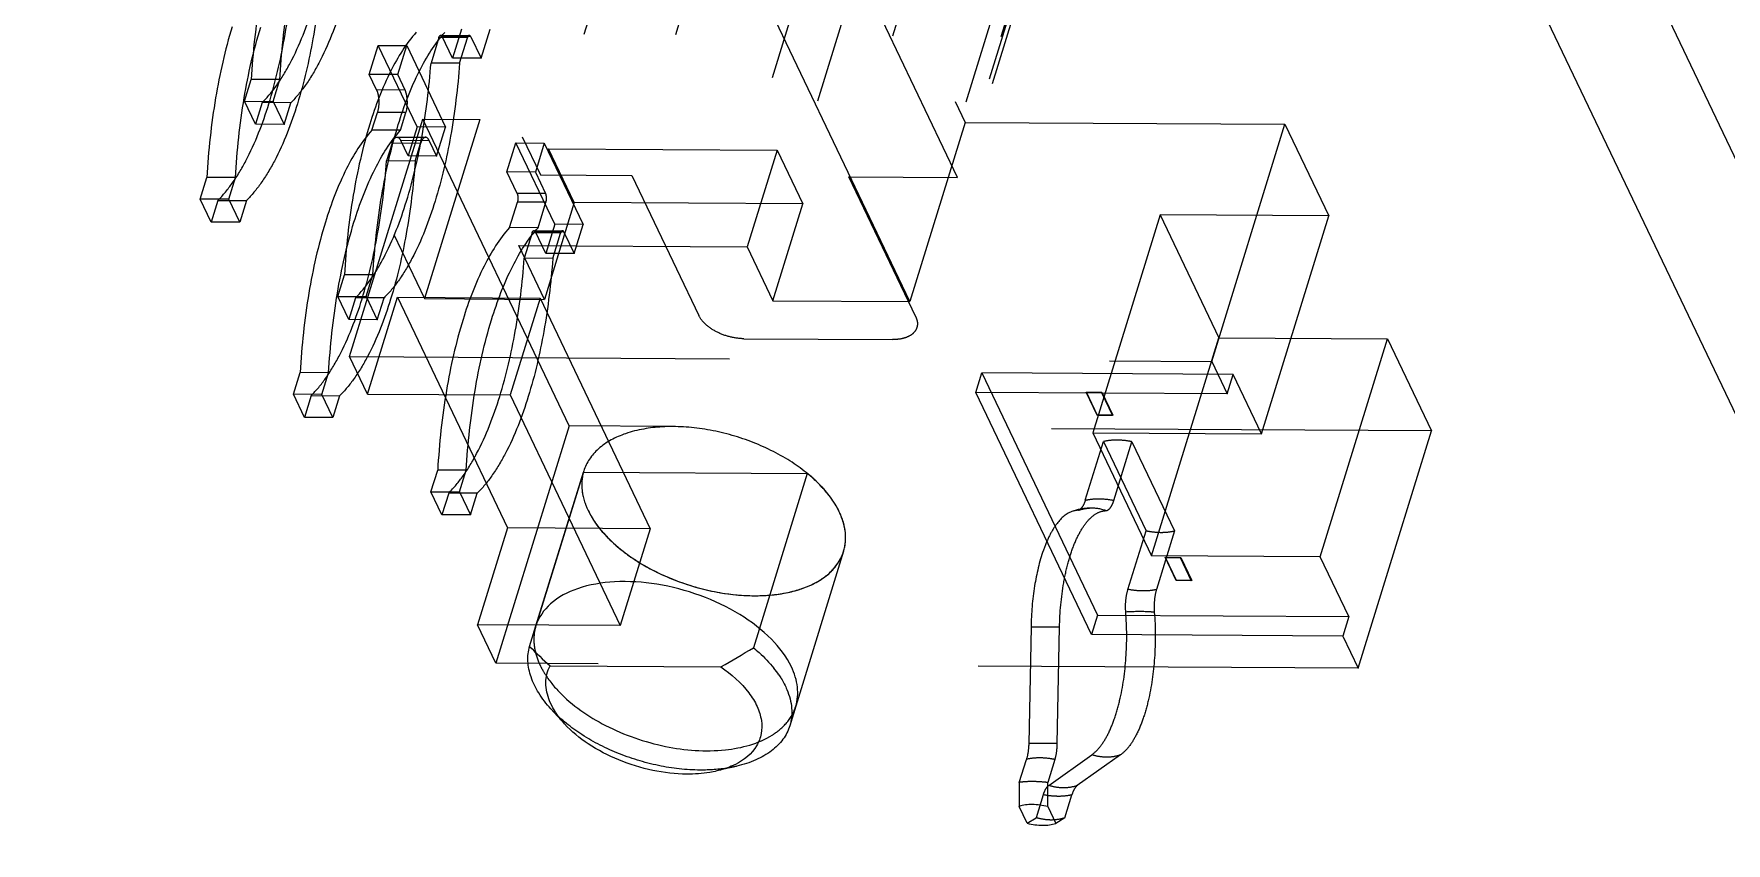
# Model space of a CAD drawing. Header units: millimetres. Extents: x 753 to 1632, y 352 to 973.
# Drawn here: x 1189.08 to 1202.77, y 791.02 to 797.57 of the extents above; entities that cross this region are included whole.
import ezdxf

# ---------------------------------------------------------------- set-up
doc = ezdxf.new("R2010")
doc.units = ezdxf.units.MM
doc.header["$LTSCALE"] = 30.734
doc.linetypes.add('HIDDEN', pattern=[0.2, 0.1, -0.1])
doc.layers.get('0').update_dxf_attribs({"linetype": 'CONTINUOUS'})
doc.layers.add('02___PRT_ALL_AXES', color=7, linetype='CONTINUOUS')
doc.layers.add('DEFAULT_2', color=8, linetype='HIDDEN')

msp = doc.modelspace()

# ---------------------------------------------------------------- linework, layer by layer
at = {"color": 3, "linetype": 'Continuous'}
msp.add_line((1204.50303, 791.02401), (1192.62748, 815.88744), dxfattribs=at)
at = {"color": 7, "linetype": 'Continuous'}
for p, q in [((1204.89034, 792.27733), (1193.61622, 815.88155)), ((1197.68402, 794.48537), (1197.59496, 794.67184)), ((1197.59496, 794.67184), (1197.72047, 794.6711)), ((1197.68603, 794.48305), (1197.59696, 794.66953)), ((1197.59696, 794.66953), (1197.71704, 794.66881)), ((1197.71704, 794.66881), (1197.80611, 794.48234)), ((1197.72047, 794.6711), (1197.80953, 794.48462)), ((1197.80953, 794.48462), (1197.68402, 794.48537)), ((1197.80611, 794.48234), (1197.68603, 794.48305)), ((1198.32234, 793.14896), (1198.23327, 793.33543)), ((1198.23327, 793.33543), (1198.35878, 793.33469)), ((1198.32434, 793.14664), (1198.23527, 793.33312)), ((1198.23527, 793.33312), (1198.35535, 793.3324)), ((1198.35535, 793.3324), (1198.44442, 793.14593)), ((1198.35878, 793.33469), (1198.44784, 793.14821)), ((1198.44784, 793.14821), (1198.32234, 793.14896)), ((1198.44442, 793.14593), (1198.32434, 793.14664)), ((1193.09211, 792.61464), (1193.14319, 792.77994)), ((1194.94784, 792.75148), (1194.90222, 792.60387)), ((1193.2575, 792.4567), (1194.64, 792.44848)), ((1195.24496, 792.13028), (1195.19657, 791.97369)), ((1193.2635, 792.11073), (1193.37547, 791.9882)), ((1194.76802, 791.6458), (1194.60644, 791.6078))]:
    msp.add_line(p, q, dxfattribs=at)
msp.add_arc((1194.40622, 791.90706), 0.84921, 34.155349, 38.823952, dxfattribs=at)
for points, start_tangent, end_tangent in [([(1193.2635, 792.11073), (1193.16604, 792.23809), (1193.10371, 792.36758), (1193.07878, 792.49467), (1193.09211, 792.61464)], (-0.67452737, 0.73824984), (0.27141317, 0.96246293)), ([(1193.09211, 792.61464), (1193.2575, 792.4567)], (0.70955005, -0.70465505), (0.73991788, -0.6726972)), ([(1194.64, 792.44848), (1194.90222, 792.60387)], (0.86725449, 0.4978651), (0.85462305, 0.51924891)), ([(1194.90222, 792.60387), (1194.94861, 792.56429), (1195.06781, 792.43946)], (0.77603127, -0.63069443), (0.62624118, -0.77962939)), ([(1193.25399, 792.17357), (1193.22399, 792.32168), (1193.2575, 792.4567)], (-0.37666628, 0.92634902), (0.46020178, 0.88781435)), ([(1194.64, 792.44848), (1194.86499, 792.24013), (1194.93274, 792.1278), (1194.96665, 792.01602), (1194.96527, 791.90935), (1194.92868, 791.81211), (1194.75721, 791.66112)], (0.82537618, -0.56458318), (-0.89413126, -0.44780496)), ([(1195.10895, 792.38384), (1195.1279, 792.35445), (1195.17361, 792.2659)], (0.56067946, -0.82803293), (0.38718882, -0.92200044)), ([(1195.17361, 792.2659), (1195.21163, 792.11523), (1195.19657, 791.97369)], (0.38718882, -0.92200044), (-0.29504466, -0.95548346)), ([(1193.37534, 791.98836), (1193.3368, 792.03385), (1193.25399, 792.17357)], (-0.67448283, 0.73829053), (-0.37666629, 0.92634902)), ([(1194.3644, 791.58237), (1194.08839, 791.61252), (1193.81334, 791.69674), (1193.56726, 791.82644), (1193.37534, 791.98836)], (-0.99998231, 0.00594787), (-0.67448283, 0.73829053)), ([(1195.19657, 791.97369), (1195.14128, 791.86417), (1195.04892, 791.77082), (1194.92294, 791.69711), (1194.76802, 791.6458)], (-0.29504466, -0.95548346), (-0.97343539, -0.22896186)), ([(1194.60627, 791.60776), (1194.5495, 791.59641), (1194.3644, 791.58237)], (-0.97349131, -0.228724), (-0.99998231, 0.00594787)), ([(1194.75721, 791.66112), (1194.72257, 791.64518), (1194.60627, 791.60776)], (-0.89413126, -0.44780496), (-0.97349131, -0.228724))]:
    msp.add_spline(points, degree=3, dxfattribs=dict(at, start_tangent=start_tangent, end_tangent=end_tangent))
at = {"layer": '02___PRT_ALL_AXES', "color": 8, "linetype": 'HIDDEN'}
for p, q in [((1193.53037, 794.03322), (1193.14306, 792.7799)), ((1195.63229, 793.38368), (1195.24499, 792.13036))]:
    msp.add_line(p, q, dxfattribs=at)
for points, start_tangent, end_tangent in [([(1195.59742, 793.70241), (1195.43553, 793.92556), (1195.1804, 794.12498), (1194.85987, 794.27895), (1194.50893, 794.37063), (1194.16589, 794.39002), (1193.86821, 794.33501), (1193.64839, 794.21159), (1193.53039, 794.0333)], (-0.43099323, 0.90235516), (-0.29547403, -0.95535077)), ([(1193.53039, 794.0333), (1193.51655, 793.87883), (1193.56524, 793.71449)], (-0.29547403, -0.95535077), (0.43099323, -0.90235516)), ([(1193.56524, 793.71449), (1193.72712, 793.49134), (1193.98225, 793.29192), (1194.30279, 793.13795), (1194.65373, 793.04627), (1194.99676, 793.02688), (1195.29444, 793.08189), (1195.51427, 793.20531), (1195.63227, 793.38361)], (0.43099323, -0.90235516), (0.29547403, 0.95535077)), ([(1195.63227, 793.38361), (1195.64611, 793.53808), (1195.59742, 793.70241)], (0.29547403, 0.95535077), (-0.43099323, 0.90235516)), ([(1193.14308, 792.77997), (1193.12675, 792.66672), (1193.12906, 792.62721)], (-0.29547403, -0.95535077), (0.10563668, -0.99440479)), ([(1193.12906, 792.62721), (1193.13538, 792.58621), (1193.17793, 792.46117)], (0.10563668, -0.99440479), (0.43099323, -0.90235516)), ([(1193.17793, 792.46117), (1193.20663, 792.40764), (1193.32858, 792.24959)], (0.43099323, -0.90235516), (0.69147433, -0.72240103)), ([(1193.32858, 792.24959), (1193.70647, 791.97594), (1194.19063, 791.80672), (1194.67552, 791.77887), (1195.05547, 791.89841)], (0.69147433, -0.72240103), (0.84601615, 0.53315728)), ([(1195.20802, 792.04834), (1195.24496, 792.13028)], (0.51848072, 0.85508932), (0.29547403, 0.95535077)), ([(1195.05547, 791.89841), (1195.10224, 791.93129), (1195.20802, 792.04834)], (0.84601615, 0.53315727), (0.51848072, 0.85508932))]:
    msp.add_spline(points, degree=3, dxfattribs=dict(at, start_tangent=start_tangent, end_tangent=end_tangent))
at = {"layer": '02___PRT_ALL_AXES', "color": 3, "linetype": 'Continuous'}
for points, start_tangent, end_tangent in [([(1195.21012, 792.44908), (1195.04823, 792.67223), (1194.7931, 792.87165), (1194.47256, 793.02563), (1194.12162, 793.11731), (1193.77859, 793.1367), (1193.48091, 793.08169), (1193.26109, 792.95827), (1193.14308, 792.77997)], (-0.43099323, 0.90235516), (-0.29547403, -0.95535077)), ([(1195.24496, 792.13028), (1195.2588, 792.28475), (1195.21012, 792.44908)], (0.29547403, 0.95535077), (-0.43099323, 0.90235516))]:
    msp.add_spline(points, degree=3, dxfattribs=dict(at, start_tangent=start_tangent, end_tangent=end_tangent))
at = {"layer": 'DEFAULT_2', "color": 8, "linetype": 'HIDDEN'}
for p, q in [((1182.43642, 818.92182), (1193.18083, 796.42663)), ((1182.37306, 818.47592), (1192.68995, 796.87582)), ((1186.69625, 807.03789), (1192.24213, 795.42667)), ((1196.55241, 796.40658), (1193.60876, 802.5696)), ((1193.88588, 802.56795), (1196.61577, 796.85247)), ((1196.16795, 795.40331), (1193.43805, 801.1188)), ((1194.43957, 800.49993), (1193.00422, 795.85601)), ((1195.17855, 800.49553), (1193.91981, 796.42223)), ((1196.93362, 800.4851), (1195.67488, 796.4118)), ((1197.81116, 800.47988), (1196.55241, 796.40658)), ((1195.96096, 800.14758), (1194.46014, 795.29095)), ((1197.71603, 800.13714), (1196.21522, 795.28051)), ((1197.74127, 800.10111), (1196.22473, 795.19358)), ((1196.32714, 799.95945), (1194.82633, 795.10283)), ((1197.52798, 799.95231), (1196.02717, 795.09568)), ((1192.5411, 797.60665), (1192.46848, 797.37165)), ((1192.69941, 797.37028), (1192.77203, 797.60528)), ((1191.79482, 797.2393), (1191.86744, 797.4743)), ((1192.18214, 796.81542), (1191.86744, 797.4743)), ((1191.86744, 797.4743), (1192.09837, 797.47293)), ((1192.02575, 797.23793), (1192.09837, 797.47293)), ((1192.09837, 797.47293), (1192.41307, 796.81405)), ((1192.3584, 797.53761), (1192.29484, 797.33194)), ((1192.58933, 797.53624), (1192.3584, 797.53761)), ((1192.37354, 797.55653), (1192.60447, 797.55516)), ((1192.46848, 797.37165), (1192.38535, 797.5457)), ((1192.61628, 797.54433), (1192.38535, 797.5457)), ((1192.52577, 797.33056), (1192.58933, 797.53624)), ((1192.61628, 797.54433), (1192.69941, 797.37028)), ((1192.52577, 797.33056), (1192.29484, 797.33194)), ((1192.69941, 797.37028), (1192.46848, 797.37165)), ((1190.7863, 797.02318), (1190.84058, 797.19885)), ((1191.07151, 797.19748), (1190.84058, 797.19885)), ((1191.01723, 797.02181), (1191.07151, 797.19748)), ((1191.85419, 797.11498), (1191.79482, 797.2393)), ((1192.02575, 797.23793), (1191.79482, 797.2393)), ((1192.08512, 797.11361), (1192.02575, 797.23793)), ((1192.08512, 797.11361), (1191.85419, 797.11498)), ((1190.87536, 796.8367), (1190.7863, 797.02318)), ((1190.7863, 797.02318), (1191.01723, 797.02181)), ((1190.92965, 797.01238), (1190.87536, 796.8367)), ((1191.16058, 797.011), (1190.92965, 797.01238)), ((1191.01723, 797.02181), (1191.10629, 796.83533)), ((1191.10629, 796.83533), (1191.16058, 797.011)), ((1191.81713, 796.78934), (1191.86132, 796.93235)), ((1192.09225, 796.93097), (1191.86132, 796.93235)), ((1192.04806, 796.78796), (1192.09225, 796.93097)), ((1191.10629, 796.83533), (1190.87536, 796.8367)), ((1191.63503, 794.95942), (1192.22809, 796.87857)), ((1192.04806, 796.78796), (1191.81713, 796.78934)), ((1192.18214, 796.81542), (1192.10952, 796.58042)), ((1192.41307, 796.81405), (1192.18214, 796.81542)), ((1193.41268, 794.39844), (1192.22809, 796.87857)), ((1192.22809, 796.87857), (1192.68995, 796.87582)), ((1192.68995, 796.87582), (1192.24213, 795.42667)), ((1192.34045, 796.57905), (1192.41307, 796.81405)), ((1196.61577, 796.85247), (1196.16795, 795.40331)), ((1196.61577, 796.85247), (1199.20219, 796.83709)), ((1198.60913, 794.91793), (1199.20219, 796.83709)), ((1199.20219, 796.83709), (1199.55549, 796.0974)), ((1191.98008, 796.68371), (1191.93588, 796.5407)), ((1192.21101, 796.68234), (1191.98008, 796.68371)), ((1192.01944, 796.7329), (1192.25037, 796.73153)), ((1192.10952, 796.58042), (1192.05014, 796.70474)), ((1192.28107, 796.70336), (1192.05014, 796.70474)), ((1192.16681, 796.53933), (1192.21101, 796.68234)), ((1192.28107, 796.70336), (1192.34045, 796.57905)), ((1192.90787, 796.45171), (1192.98049, 796.68671)), ((1193.29519, 796.02783), (1192.98049, 796.68671)), ((1192.98049, 796.68671), (1193.21142, 796.68533)), ((1193.21142, 796.68533), (1193.1388, 796.45033)), ((1193.21142, 796.68533), (1193.52612, 796.02645)), ((1193.4541, 796.20422), (1193.24628, 796.63933)), ((1193.24628, 796.63933), (1195.09372, 796.62834)), ((1192.16681, 796.53933), (1191.93588, 796.5407)), ((1192.34045, 796.57905), (1192.10952, 796.58042)), ((1195.09372, 796.62834), (1194.85166, 795.84502)), ((1195.09372, 796.62834), (1195.30155, 796.19323)), ((1190.42734, 796.23195), (1190.48162, 796.40762)), ((1190.71255, 796.40625), (1190.48162, 796.40762)), ((1190.65827, 796.23057), (1190.71255, 796.40625)), ((1192.991, 796.27766), (1192.90787, 796.45171)), ((1193.1388, 796.45033), (1192.90787, 796.45171)), ((1193.1388, 796.45033), (1193.22193, 796.27629)), ((1193.18083, 796.42663), (1193.91981, 796.42223)), ((1193.91981, 796.42223), (1194.46014, 795.29095)), ((1196.21522, 795.28051), (1195.67488, 796.4118)), ((1195.67488, 796.4118), (1196.55241, 796.40658)), ((1190.5164, 796.04547), (1190.42734, 796.23195)), ((1190.65827, 796.23057), (1190.42734, 796.23195)), ((1190.74733, 796.0441), (1190.65827, 796.23057)), ((1193.22193, 796.27629), (1192.991, 796.27766)), ((1190.57069, 796.22114), (1190.5164, 796.04547)), ((1190.57069, 796.22114), (1190.80162, 796.21977)), ((1190.80162, 796.21977), (1190.74733, 796.0441)), ((1192.93018, 796.00174), (1192.99374, 796.20742)), ((1193.22467, 796.20604), (1192.99374, 796.20742)), ((1193.16111, 796.00037), (1193.22467, 796.20604)), ((1193.4541, 796.20422), (1193.21204, 795.4209)), ((1195.30155, 796.19323), (1193.4541, 796.20422)), ((1195.05948, 795.40991), (1195.30155, 796.19323)), ((1198.193, 796.1055), (1197.64835, 794.34302)), ((1198.193, 796.1055), (1198.66802, 795.11097)), ((1199.55549, 796.0974), (1198.193, 796.1055)), ((1199.01084, 794.33491), (1199.55549, 796.0974)), ((1190.74733, 796.0441), (1190.5164, 796.04547)), ((1193.16111, 796.00037), (1192.93018, 796.00174)), ((1193.1125, 795.95878), (1193.04894, 795.75311)), ((1193.34343, 795.95741), (1193.1125, 795.95878)), ((1193.12764, 795.9777), (1193.35857, 795.97633)), ((1193.22257, 795.79283), (1193.13945, 795.96687)), ((1193.37038, 795.9655), (1193.13945, 795.96687)), ((1193.29519, 796.02783), (1193.22257, 795.79283)), ((1193.27987, 795.75174), (1193.34343, 795.95741)), ((1193.52612, 796.02645), (1193.29519, 796.02783)), ((1193.37038, 795.9655), (1193.4535, 795.79145)), ((1193.4535, 795.79145), (1193.52612, 796.02645)), ((1193.21204, 795.4209), (1193.00422, 795.85601)), ((1193.00422, 795.85601), (1194.85166, 795.84502)), ((1194.85166, 795.84502), (1195.05948, 795.40991)), ((1193.27987, 795.75174), (1193.04894, 795.75311)), ((1193.4535, 795.79145), (1193.22257, 795.79283)), ((1191.54039, 795.44435), (1191.59468, 795.62003)), ((1191.82561, 795.61865), (1191.59468, 795.62003)), ((1191.77132, 795.44298), (1191.82561, 795.61865)), ((1191.62946, 795.25788), (1191.54039, 795.44435)), ((1191.54039, 795.44435), (1191.77132, 795.44298)), ((1191.68375, 795.43355), (1191.62946, 795.25788)), ((1191.91468, 795.43218), (1191.68375, 795.43355)), ((1191.77132, 795.44298), (1191.86039, 795.2565)), ((1191.78051, 794.65484), (1192.02257, 795.43817)), ((1191.86039, 795.2565), (1191.91468, 795.43218)), ((1192.02257, 795.43817), (1192.91324, 793.57341)), ((1192.02257, 795.43817), (1193.17722, 795.4313)), ((1192.24213, 795.42667), (1193.21204, 795.4209)), ((1193.17722, 795.4313), (1192.93516, 794.64797)), ((1193.17722, 795.4313), (1194.06789, 793.56654)), ((1195.05948, 795.40991), (1196.16795, 795.40331)), ((1191.86039, 795.2565), (1191.62946, 795.25788)), ((1194.82633, 795.10283), (1196.02717, 795.09568)), ((1198.12337, 793.34848), (1198.66802, 795.11097)), ((1198.66802, 795.11097), (1200.03051, 795.10286)), ((1199.48586, 793.34038), (1200.03051, 795.10286)), ((1200.03051, 795.10286), (1200.38677, 794.35696)), ((1191.78051, 794.65484), (1191.63503, 794.95942)), ((1191.63503, 794.95942), (1198.60913, 794.91793)), ((1198.60913, 794.91793), (1198.73382, 794.65687)), ((1191.18143, 794.65312), (1191.23572, 794.82879)), ((1191.46665, 794.82742), (1191.23572, 794.82879)), ((1191.41236, 794.65174), (1191.46665, 794.82742)), ((1196.70163, 794.66896), (1196.75005, 794.82562)), ((1196.75005, 794.82562), (1197.68525, 792.86763)), ((1198.78223, 794.81353), (1196.75005, 794.82562)), ((1198.73382, 794.65687), (1198.78223, 794.81353)), ((1199.01084, 794.33491), (1198.78223, 794.81353)), ((1191.2705, 794.46664), (1191.18143, 794.65312)), ((1191.41236, 794.65174), (1191.18143, 794.65312)), ((1191.32479, 794.64232), (1191.2705, 794.46664)), ((1191.32479, 794.64232), (1191.55572, 794.64094)), ((1191.50143, 794.46527), (1191.41236, 794.65174)), ((1191.55572, 794.64094), (1191.50143, 794.46527)), ((1191.78051, 794.65484), (1192.93516, 794.64797)), ((1192.93516, 794.64797), (1193.82582, 792.78321)), ((1197.63683, 792.71096), (1196.70163, 794.66896)), ((1198.73382, 794.65687), (1196.70163, 794.66896)), ((1191.50143, 794.46527), (1191.2705, 794.46664)), ((1193.41268, 794.39844), (1192.81962, 792.47929)), ((1200.38677, 794.35696), (1193.41268, 794.39844)), ((1197.64835, 794.34302), (1198.12337, 793.34848)), ((1197.64835, 794.34302), (1199.01084, 794.33491)), ((1199.79371, 792.43781), (1200.38677, 794.35696)), ((1197.58723, 793.79708), (1197.73375, 794.27121)), ((1197.73375, 794.27121), (1198.07812, 793.55022)), ((1197.81816, 793.79571), (1197.96468, 794.26984)), ((1197.96468, 794.26984), (1198.30905, 793.54884)), ((1192.29449, 793.86552), (1192.34878, 794.0412)), ((1192.57971, 794.03982), (1192.34878, 794.0412)), ((1192.52542, 793.86415), (1192.57971, 794.03982)), ((1193.14319, 792.77994), (1193.52783, 794.02463)), ((1193.52783, 794.02463), (1195.33794, 794.01386)), ((1195.33794, 794.01386), (1194.94784, 792.75148)), ((1192.38356, 793.67905), (1192.29449, 793.86552)), ((1192.29449, 793.86552), (1192.52542, 793.86415)), ((1192.43784, 793.85472), (1192.38356, 793.67905)), ((1192.66877, 793.85335), (1192.43784, 793.85472)), ((1192.52542, 793.86415), (1192.61449, 793.67768)), ((1192.61449, 793.67768), (1192.66877, 793.85335)), ((1192.61449, 793.67768), (1192.38356, 793.67905)), ((1197.5321, 793.71586), (1197.47733, 793.70496)), ((1192.91324, 793.57341), (1192.67117, 792.79008)), ((1194.06789, 793.56654), (1192.91324, 793.57341)), ((1194.06789, 793.56654), (1193.82582, 792.78321)), ((1197.9316, 793.07608), (1198.07812, 793.55022)), ((1198.30905, 793.54884), (1198.16253, 793.07471)), ((1195.63229, 793.38368), (1195.24496, 792.13028)), ((1199.48586, 793.34038), (1198.12337, 793.34848)), ((1199.71743, 792.85554), (1199.48586, 793.34038)), ((1197.68525, 792.86763), (1197.63683, 792.71096)), ((1197.68525, 792.86763), (1199.71743, 792.85554)), ((1199.71743, 792.85554), (1199.66902, 792.69887)), ((1192.81962, 792.47929), (1192.67117, 792.79008)), ((1193.82582, 792.78321), (1192.67117, 792.79008)), ((1197.14783, 792.77057), (1197.1296, 791.82994)), ((1197.36053, 791.82856), (1197.37876, 792.7692)), ((1199.66902, 792.69887), (1197.63683, 792.71096)), ((1199.66902, 792.69887), (1199.79371, 792.43781)), ((1199.79371, 792.43781), (1192.81962, 792.47929)), ((1197.2915, 791.49098), (1197.64058, 791.73894)), ((1197.87151, 791.73756), (1197.52243, 791.48961)), ((1197.0533, 791.51547), (1197.11075, 791.70138)), ((1197.34168, 791.7), (1197.28423, 791.5141)), ((1197.0533, 791.51547), (1197.05212, 791.32099)), ((1197.28305, 791.31961), (1197.28423, 791.5141)), ((1197.11712, 791.18489), (1197.05212, 791.32099)), ((1197.2473, 791.41549), (1197.18985, 791.22959)), ((1197.28305, 791.31961), (1197.34805, 791.18351)), ((1197.42078, 791.22821), (1197.47823, 791.41412)), ((1197.11712, 791.18489), (1197.18985, 791.22959)), ((1197.42078, 791.22821), (1197.34805, 791.18351))]:
    msp.add_line(p, q, dxfattribs=at)
for centre, radius, start, end in [((1197.6361, 793.38789), 0.34533, 92.329456, 109.282855), ((1197.20621, 784.84088), 7.92991, 89.642864, 90.421762), ((1197.18329, 781.275), 11.49587, 89.025714, 89.639439), ((1197.18798, 783.90024), 7.92991, 89.642864, 90.421762), ((1197.16506, 780.33436), 11.49587, 89.025714, 89.639439)]:
    msp.add_arc(centre, radius, start, end, dxfattribs=at)
for centre, start_param, end_param in [((1197.31129, 791.01943), 8.26298178, 8.89862919), ((1197.08888, 791.48507), -1.16179618, -0.52614877)]:
    msp.add_ellipse(centre, major_axis=(0.37664, -0.21211), ratio=0.62454851, start_param=start_param, end_param=end_param, dxfattribs=at)
for points, start_tangent, end_tangent in [([(1191.04548, 798.41573), (1190.91182, 797.84223), (1190.84058, 797.19885)], (-0.29524737, -0.95542084), (-0.05710629, -0.9983681)), ([(1191.07151, 797.19748), (1191.14275, 797.84086), (1191.27641, 798.41435)], (0.05710629, 0.9983681), (0.29524737, 0.95542084)), ([(1190.98341, 797.00291), (1191.10904, 797.52993), (1191.18178, 798.11953)], (0.29524737, 0.95542084), (0.072938, 0.99733648)), ([(1191.41271, 798.11816), (1191.33997, 797.52856), (1191.21434, 797.00153)], (-0.072938, -0.99733648), (-0.29524737, -0.95542084)), ([(1190.92965, 797.01238), (1191.04671, 797.15223), (1191.15581, 797.33139), (1191.34237, 797.79414)], (0.71026715, 0.70393222), (0.29524737, 0.95542084)), ([(1191.5733, 797.79277), (1191.38674, 797.33002), (1191.27764, 797.15085), (1191.16058, 797.011)], (-0.29524737, -0.95542084), (-0.71026715, -0.70393222)), ([(1190.68652, 797.62449), (1190.55286, 797.051), (1190.48162, 796.40762)], (-0.29524737, -0.95542084), (-0.05710629, -0.9983681)), ([(1190.71255, 796.40625), (1190.78379, 797.04962), (1190.91745, 797.62312)], (0.05710629, 0.9983681), (0.29524737, 0.95542084)), ([(1192.17609, 797.58057), (1191.97043, 797.26925), (1191.79958, 796.8369)], (-0.66828764, -0.74390297), (-0.29524737, -0.95542084)), ([(1192.03051, 796.83552), (1192.20136, 797.26787), (1192.40702, 797.5792)], (0.29524737, 0.95542084), (0.66828764, 0.74390297)), ([(1192.3584, 797.53761), (1192.36148, 797.54555), (1192.37358, 797.55654)], (0.29524737, 0.95542084), (0.9999345, -0.0114455)), ([(1192.37358, 797.55654), (1192.37675, 797.5558), (1192.38535, 797.5457)], (0.9999345, -0.0114455), (0.43099323, -0.90235516)), ([(1192.60451, 797.55516), (1192.60021, 797.55394), (1192.58933, 797.53624)], (-0.99993413, 0.01147738), (-0.29524737, -0.95542084)), ([(1192.61628, 797.54433), (1192.61366, 797.5489), (1192.60451, 797.55516)], (-0.43099323, 0.90235516), (-0.99993413, 0.01147738)), ([(1192.09647, 796.21531), (1192.2221, 796.74234), (1192.29484, 797.33194)], (0.29524737, 0.95542084), (0.072938, 0.99733648)), ([(1192.52577, 797.33056), (1192.45303, 796.74097), (1192.3274, 796.21394)], (-0.072938, -0.99733648), (-0.29524737, -0.95542084)), ([(1191.85419, 797.11498), (1191.86657, 797.0763), (1191.87227, 797.02802), (1191.86132, 796.93235)], (0.43099323, -0.90235516), (-0.29524737, -0.95542084)), ([(1192.09225, 796.93097), (1192.1032, 797.02665), (1192.0975, 797.07493), (1192.08512, 797.11361)], (0.29524737, 0.95542084), (-0.43099323, 0.90235516)), ([(1190.57069, 796.22114), (1190.68775, 796.36099), (1190.79685, 796.54016), (1190.98341, 797.00291)], (0.71026715, 0.70393222), (0.29524737, 0.95542084)), ([(1191.21434, 797.00153), (1191.02778, 796.53878), (1190.91868, 796.35962), (1190.80162, 796.21977)], (-0.29524737, -0.95542084), (-0.71026715, -0.70393222)), ([(1191.81713, 796.78934), (1191.61147, 796.47801), (1191.44062, 796.04566)], (-0.66828764, -0.74390297), (-0.29524737, -0.95542084)), ([(1191.79958, 796.8369), (1191.66592, 796.2634), (1191.59468, 795.62003)], (-0.29524737, -0.95542084), (-0.05710629, -0.9983681)), ([(1191.67155, 796.04429), (1191.8424, 796.47664), (1192.04806, 796.78796)], (0.29524737, 0.95542084), (0.66828764, 0.74390297)), ([(1191.82561, 795.61865), (1191.89685, 796.26203), (1192.03051, 796.83552)], (0.05710629, 0.9983681), (0.29524737, 0.95542084)), ([(1191.98008, 796.68371), (1191.99764, 796.72001), (1192.01939, 796.7329)], (0.29524737, 0.95542084), (0.99999288, -0.00377348)), ([(1192.01939, 796.7329), (1192.02768, 796.73106), (1192.05014, 796.70474)], (0.99999288, -0.00377348), (0.43099323, -0.90235516)), ([(1192.25032, 796.73152), (1192.22857, 796.71863), (1192.21101, 796.68234)], (-0.99999288, 0.00377348), (-0.29524737, -0.95542084)), ([(1192.28107, 796.70336), (1192.27422, 796.71536), (1192.25032, 796.73152)], (-0.43099323, 0.90235516), (-0.99999288, 0.00377348)), ([(1191.73751, 795.42408), (1191.86314, 795.9511), (1191.93588, 796.5407)], (0.29524737, 0.95542084), (0.072938, 0.99733648)), ([(1192.16681, 796.53933), (1192.09407, 795.94973), (1191.96844, 795.4227)], (-0.072938, -0.99733648), (-0.29524737, -0.95542084)), ([(1192.991, 796.27766), (1192.99795, 796.24422), (1192.99374, 796.20742)], (0.43099323, -0.90235516), (-0.29524737, -0.95542084)), ([(1193.22467, 796.20604), (1193.22888, 796.24284), (1193.22193, 796.27629)], (0.29524737, 0.95542084), (-0.43099323, 0.90235516)), ([(1191.68375, 795.43355), (1191.80081, 795.5734), (1191.90991, 795.75256), (1192.09647, 796.21531)], (0.71026715, 0.70393222), (0.29524737, 0.95542084)), ([(1192.3274, 796.21394), (1192.14084, 795.75119), (1192.03174, 795.57202), (1191.91468, 795.43218)], (-0.29524737, -0.95542084), (-0.71026715, -0.70393222)), ([(1191.44062, 796.04566), (1191.30696, 795.47217), (1191.23572, 794.82879)], (-0.29524737, -0.95542084), (-0.05710629, -0.9983681)), ([(1191.46665, 794.82742), (1191.53789, 795.47079), (1191.67155, 796.04429)], (0.05710629, 0.9983681), (0.29524737, 0.95542084)), ([(1192.93018, 796.00174), (1192.72452, 795.69042), (1192.55368, 795.25807)], (-0.66828764, -0.74390297), (-0.29524737, -0.95542084)), ([(1192.78461, 795.2567), (1192.95545, 795.68905), (1193.16111, 796.00037)], (0.29524737, 0.95542084), (0.66828764, 0.74390297)), ([(1193.1125, 795.95878), (1193.11558, 795.96672), (1193.12768, 795.97771)], (0.29524737, 0.95542084), (0.9999345, -0.0114455)), ([(1193.12768, 795.97771), (1193.13085, 795.97697), (1193.13945, 795.96687)], (0.9999345, -0.0114455), (0.43099323, -0.90235516)), ([(1193.35861, 795.97633), (1193.35431, 795.97511), (1193.34343, 795.95741)], (-0.99993413, 0.01147738), (-0.29524737, -0.95542084)), ([(1193.37038, 795.9655), (1193.36776, 795.97007), (1193.35861, 795.97633)], (-0.43099323, 0.90235516), (-0.99993413, 0.01147738)), ([(1192.85057, 794.63648), (1192.97619, 795.16351), (1193.04894, 795.75311)], (0.29524737, 0.95542084), (0.072938, 0.99733648)), ([(1193.27987, 795.75174), (1193.20712, 795.16214), (1193.0815, 794.63511)], (-0.072938, -0.99733648), (-0.29524737, -0.95542084)), ([(1191.32479, 794.64232), (1191.44185, 794.78216), (1191.55095, 794.96133), (1191.73751, 795.42408)], (0.71026715, 0.70393222), (0.29524737, 0.95542084)), ([(1191.96844, 795.4227), (1191.78188, 794.95995), (1191.67278, 794.78079), (1191.55572, 794.64094)], (-0.29524737, -0.95542084), (-0.71026715, -0.70393222)), ([(1194.82633, 795.10283), (1194.71348, 795.11765), (1194.6043, 795.15862), (1194.51533, 795.21945), (1194.46014, 795.29095)], (-0.99998231, 0.00594787), (-0.43099323, 0.90235516)), ([(1196.21522, 795.28051), (1196.22849, 795.23568), (1196.22471, 795.19355)], (0.43099323, -0.90235516), (-0.29566178, -0.95529268)), ([(1192.55368, 795.25807), (1192.42001, 794.68457), (1192.34878, 794.0412)], (-0.29524737, -0.95542084), (-0.05710629, -0.9983681)), ([(1192.57971, 794.03982), (1192.65095, 794.6832), (1192.78461, 795.2567)], (0.05710629, 0.9983681), (0.29524737, 0.95542084)), ([(1196.22471, 795.19355), (1196.20064, 795.15285), (1196.15741, 795.12159), (1196.09811, 795.10206), (1196.02717, 795.09568)], (-0.29566178, -0.95529268), (-0.99998231, 0.00594787)), ([(1192.43784, 793.85472), (1192.5549, 793.99457), (1192.66401, 794.17373), (1192.85057, 794.63648)], (0.71026715, 0.70393222), (0.29524737, 0.95542084)), ([(1193.0815, 794.63511), (1192.89494, 794.17236), (1192.78584, 793.9932), (1192.66877, 793.85335)], (-0.29524737, -0.95542084), (-0.71026715, -0.70393222)), ([(1197.84327, 794.28298), (1197.81432, 794.28237), (1197.73375, 794.27121)], (-0.99998231, 0.00594787), (-0.97218933, -0.23419628)), ([(1197.96468, 794.26984), (1197.93387, 794.27543), (1197.84327, 794.28298)], (-0.97951484, 0.20137201), (-0.99998231, 0.00594787)), ([(1193.52783, 794.02463), (1193.5188, 793.86125), (1193.57867, 793.68796), (1193.70356, 793.51601), (1193.88535, 793.35653), (1194.11228, 793.21988), (1194.36961, 793.1149), (1194.90791, 793.02471)], (-0.27141317, -0.96246293), (0.99998231, -0.00594787)), ([(1195.63223, 793.38352), (1195.64641, 793.53555), (1195.59976, 793.69744), (1195.49493, 793.85999), (1195.33794, 794.01386)], (0.29548916, 0.95534609), (-0.77603127, 0.63069443)), ([(1197.58723, 793.79708), (1197.56262, 793.74261), (1197.53211, 793.71582)], (-0.29524737, -0.95542084), (-0.94277967, -0.3334164)), ([(1197.58723, 793.79708), (1197.61286, 793.80233), (1197.69675, 793.80885)], (0.97218933, 0.23419628), (0.99998231, -0.00594787)), ([(1197.69675, 793.80885), (1197.72645, 793.80789), (1197.81816, 793.79571)], (0.99998231, -0.00594787), (0.97951484, -0.20137201)), ([(1197.75299, 793.71247), (1197.78907, 793.73508), (1197.80488, 793.76124), (1197.81816, 793.79571)], (0.99922656, 0.03932285), (0.29524737, 0.95542084)), ([(1197.47732, 793.70508), (1197.35236, 793.60123), (1197.29678, 793.50862), (1197.24807, 793.39239), (1197.17703, 793.1039), (1197.14783, 792.77057)], (-0.94296443, -0.3328935), (-0.01937593, -0.99981227)), ([(1197.37876, 792.7692), (1197.41249, 793.12949), (1197.44815, 793.29137), (1197.49478, 793.43323), (1197.55072, 793.54991), (1197.61393, 793.63723), (1197.6822, 793.69208), (1197.75299, 793.71247)], (0.01937593, 0.99981227), (0.99922656, 0.03932285)), ([(1197.62206, 793.73293), (1197.47732, 793.7051)], (-0.99922656, -0.03932285), (-0.94303399, -0.33269639)), ([(1197.53211, 793.71581), (1197.5536, 793.72249), (1197.62206, 793.73293)], (0.94303399, 0.33269639), (0.99922656, 0.03932285)), ([(1197.75299, 793.71247), (1197.62206, 793.73293)], (-0.94030049, 0.34034541), (-0.9992257, -0.03934452)), ([(1198.07812, 793.55022), (1198.10893, 793.54463), (1198.19953, 793.53708)], (0.97951484, -0.20137201), (0.99998231, -0.00594787)), ([(1198.19953, 793.53708), (1198.22848, 793.53769), (1198.30905, 793.54884)], (0.99998231, -0.00594787), (0.97218933, 0.23419628)), ([(1194.90791, 793.02471), (1195.1681, 793.04806), (1195.3854, 793.11966), (1195.54398, 793.23428), (1195.63223, 793.38352)], (0.99998231, -0.00594787), (0.29548916, 0.95534609)), ([(1197.91434, 792.89255), (1197.91509, 792.98911), (1197.9316, 793.07608)], (-0.07799764, 0.99695354), (0.29524737, 0.95542084)), ([(1198.05302, 793.06294), (1198.02331, 793.0639), (1197.9316, 793.07608)], (-0.99998231, 0.00594787), (-0.97951484, 0.20137201)), ([(1198.16253, 793.07471), (1198.1369, 793.06946), (1198.05302, 793.06294)], (-0.97218933, -0.23419628), (-0.99998231, 0.00594787)), ([(1198.16253, 793.07471), (1198.14602, 792.98774), (1198.14527, 792.89118)], (-0.29524737, -0.95542084), (0.07799764, -0.99695354)), ([(1197.64058, 791.73894), (1197.70743, 791.80461), (1197.76855, 791.90191), (1197.82165, 792.02726), (1197.86489, 792.17623), (1197.91591, 792.52287), (1197.91434, 792.89255)], (0.81525614, 0.57910053), (-0.07799764, 0.99695354)), ([(1198.14527, 792.89118), (1198.14684, 792.5215), (1198.09582, 792.17486), (1198.05258, 792.02589), (1197.99948, 791.90053), (1197.93836, 791.80323), (1197.87151, 791.73756)], (0.07799764, -0.99695354), (-0.81525614, -0.57910053)), ([(1198.14527, 792.89118), (1198.09391, 792.8947), (1197.91434, 792.89255)], (-0.99558912, 0.09382057), (-0.99811308, -0.06140266)), ([(1194.47219, 791.61472), (1194.13493, 791.65155), (1193.79883, 791.75444), (1193.49809, 791.9129), (1193.2635, 792.11073)], (-0.99998231, 0.00594787), (-0.67452737, 0.73824984)), ([(1197.1296, 791.82994), (1197.12788, 791.79537), (1197.11075, 791.70138)], (-0.01937593, -0.99981227), (-0.29524737, -0.95542084)), ([(1197.22027, 791.71314), (1197.19132, 791.71253), (1197.11075, 791.70138)], (-0.99998231, 0.00594787), (-0.97218933, -0.23419628)), ([(1197.34168, 791.7), (1197.31087, 791.70559), (1197.22027, 791.71314)], (-0.97951484, 0.20137201), (-0.99998231, 0.00594787)), ([(1197.34168, 791.7), (1197.34926, 791.72889), (1197.36053, 791.82856)], (0.29524737, 0.95542084), (0.01937593, 0.99981227)), ([(1197.75796, 791.71893), (1197.72852, 791.72032), (1197.64058, 791.73894)], (-0.99998231, 0.00594787), (-0.94736271, 0.3201623)), ([(1197.87151, 791.73756), (1197.78717, 791.71997), (1197.75796, 791.71893)], (-0.94398727, -0.32998188), (-0.99998231, 0.00594787)), ([(1194.76802, 791.6458), (1194.69861, 791.63191), (1194.47219, 791.61472)], (-0.97343539, -0.22896186), (-0.99998231, 0.00594787)), ([(1197.16114, 791.5218), (1197.13224, 791.52153), (1197.0533, 791.51547)], (-0.99998231, 0.00594787), (-0.99071644, -0.13594461)), ([(1197.28423, 791.5141), (1197.25277, 791.51731), (1197.16114, 791.5218)], (-0.99346233, 0.11416038), (-0.99998231, 0.00594787)), ([(1197.2473, 791.41549), (1197.26714, 791.46237), (1197.2915, 791.49098)], (0.29524737, 0.95542084), (0.81525614, 0.57910053)), ([(1197.40889, 791.47097), (1197.37944, 791.47236), (1197.2915, 791.49098)], (-0.99998231, 0.00594787), (-0.94736271, 0.3201623)), ([(1197.52243, 791.48961), (1197.43809, 791.47201), (1197.40889, 791.47097)], (-0.94398727, -0.32998188), (-0.99998231, 0.00594787)), ([(1197.52243, 791.48961), (1197.49807, 791.461), (1197.47823, 791.41412)], (-0.81525614, -0.57910053), (-0.29524737, -0.95542084)), ([(1197.36871, 791.40235), (1197.33901, 791.40331), (1197.2473, 791.41549)], (-0.99998231, 0.00594787), (-0.97951484, 0.20137201)), ([(1197.47823, 791.41412), (1197.4526, 791.40886), (1197.36871, 791.40235)], (-0.97218933, -0.23419628), (-0.99998231, 0.00594787)), ([(1197.30958, 791.211), (1197.27993, 791.21231), (1197.18985, 791.22959)], (-0.99998231, 0.00594787), (-0.95748326, 0.28848882)), ([(1197.42078, 791.22821), (1197.39449, 791.22061), (1197.30958, 791.211)], (-0.94738868, -0.32008543), (-0.99998231, 0.00594787))]:
    msp.add_spline(points, degree=3, dxfattribs=dict(at, start_tangent=start_tangent, end_tangent=end_tangent))

doc.saveas('drawing.dxf')
